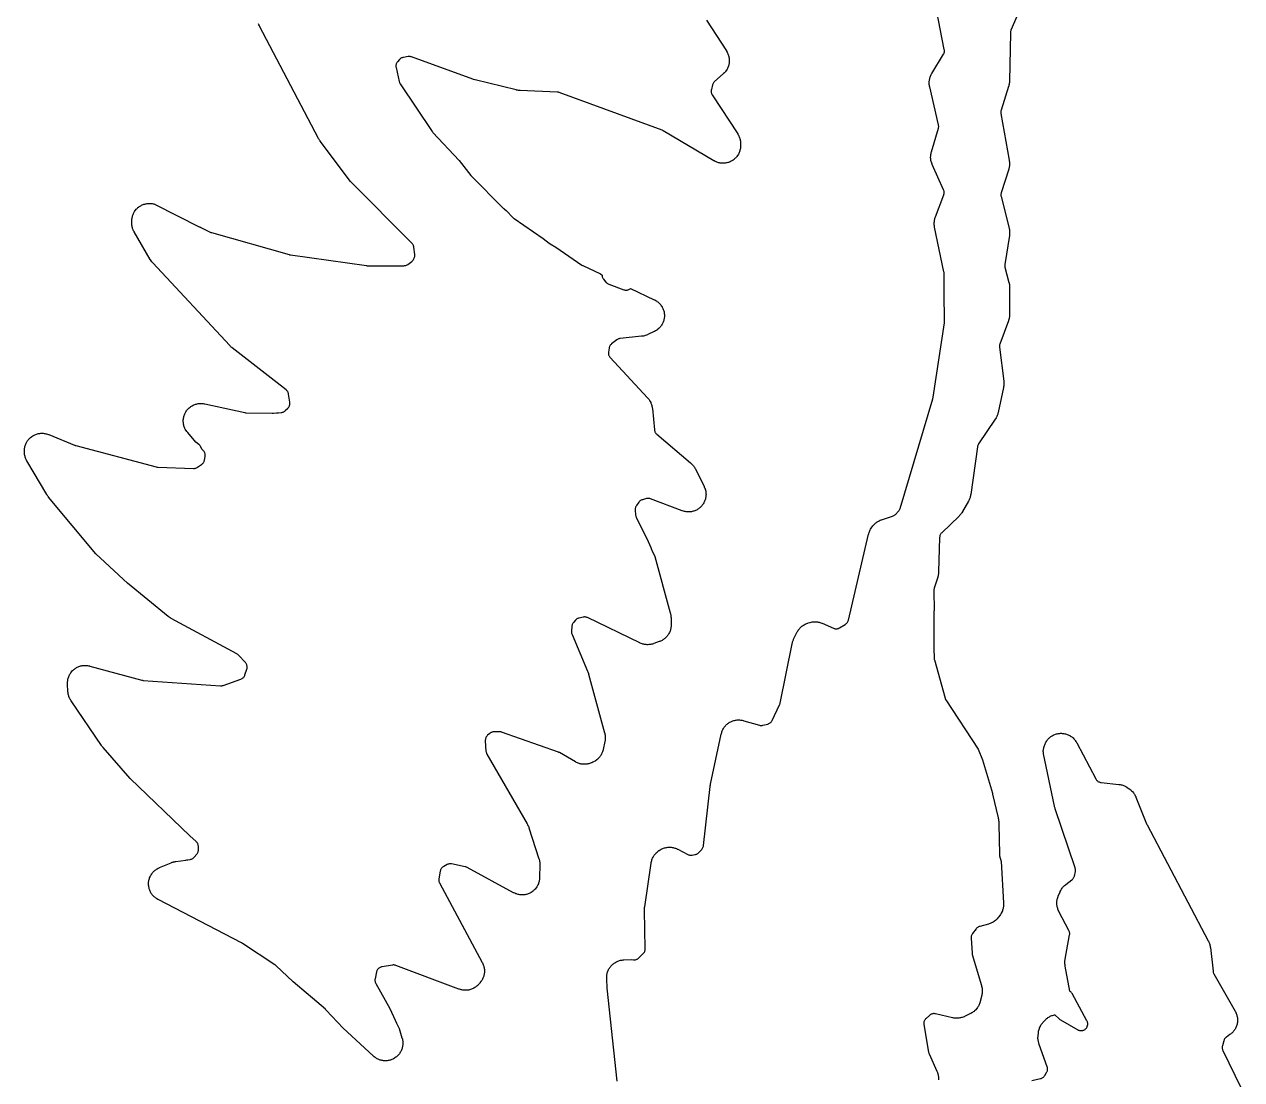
# Model space of a CAD drawing. Header units: millimetres. Extents: x 13 to 182, y 21 to 298.
# Drawn here: x 15.8 to 70.4, y 169.9 to 217.3 of the extents above; entities that cross this region are included whole.
import ezdxf

# ---------------------------------------------------------------- set-up
doc = ezdxf.new("R2010")
doc.units = ezdxf.units.MM
doc.layers.add('CUT', color=7, linetype='CONTINUOUS')

msp = doc.modelspace()

# ---------------------------------------------------------------- linework, layer by layer
at = {"layer": 'CUT'}
for points in [[(42.3728, 169.875), (41.9281, 174.0541), (41.9012, 174.4739), (41.9003, 174.4963), (41.8997, 174.5411), (41.9013, 174.586), (41.9041, 174.6195), (41.9102, 174.6639), (41.9164, 174.697), (41.9268, 174.7406), (41.9363, 174.7729), (41.951, 174.8153), (41.9637, 174.8464), (41.9826, 174.8871), (41.9982, 174.9169), (42.0211, 174.9555), (42.0396, 174.9835), (42.0662, 175.0196), (42.0875, 175.0457), (42.1175, 175.079), (42.1413, 175.1028), (42.1745, 175.133), (42.2005, 175.1543), (42.2366, 175.181), (42.2646, 175.1996), (42.3031, 175.2226), (42.3328, 175.2383), (42.3735, 175.2573), (42.4046, 175.27), (42.4469, 175.2849), (42.4791, 175.2945), (42.5228, 175.305), (42.5558, 175.3113), (42.6002, 175.3175), (42.6449, 175.3215), (42.6673, 175.3229), (43.0099, 175.3361), (43.1077, 175.3289), (43.1358, 175.3282), (43.1639, 175.3301), (43.1916, 175.3346), (43.2189, 175.3417), (43.2453, 175.3514), (43.2707, 175.3634), (43.2949, 175.3778), (43.3176, 175.3944), (43.3387, 175.4131), (43.5361, 175.6051), (43.5569, 175.6276), (43.5754, 175.652), (43.5912, 175.6782), (43.6043, 175.7059), (43.6145, 175.7348), (43.6217, 175.7645), (43.6258, 175.7949), (43.6269, 175.8255), (43.5963, 177.5575), (43.5964, 177.576), (43.5972, 177.613), (43.5996, 177.6499), (43.6035, 177.6867), (43.6059, 177.7051), (43.8975, 179.6755), (43.9013, 179.6976), (43.9101, 179.7416), (43.9211, 179.7851), (43.9309, 179.8173), (43.9461, 179.8595), (43.9591, 179.8905), (43.9785, 179.931), (43.9945, 179.9605), (44.0178, 179.9989), (44.0366, 180.0267), (44.0637, 180.0625), (44.0852, 180.0883), (44.1156, 180.1213), (44.1397, 180.1448), (44.1732, 180.1746), (44.2082, 180.2027), (44.2261, 180.2162), (44.2461, 180.2307), (44.2647, 180.2435), (44.3026, 180.268), (44.3417, 180.2907), (44.3719, 180.3062), (44.413, 180.3248), (44.4446, 180.3372), (44.4874, 180.3516), (44.52, 180.3607), (44.5641, 180.3707), (44.5974, 180.3766), (44.6423, 180.3821), (44.676, 180.3846), (44.7212, 180.3856), (44.755, 180.3847), (44.8001, 180.3812), (44.8337, 180.3768), (44.8782, 180.3688), (44.9111, 180.3612), (44.9546, 180.3487), (44.9866, 180.3378), (45.0286, 180.321), (45.0697, 180.3022), (45.09, 180.2923), (45.5392, 180.0585), (45.5646, 180.0467), (45.591, 180.0374), (45.6182, 180.0306), (45.6459, 180.0263), (45.6738, 180.0246), (45.7018, 180.0256), (45.7296, 180.0291), (45.8622, 180.0524), (45.8892, 180.0585), (45.9156, 180.067), (45.941, 180.0779), (45.9653, 180.0911), (45.9883, 180.1065), (46.0098, 180.1239), (46.0296, 180.1432), (46.1632, 180.2863), (46.1837, 180.3107), (46.2014, 180.3372), (46.2163, 180.3654), (46.2281, 180.395), (46.2367, 180.4257), (46.2419, 180.4571), (46.5439, 183.1145), (46.547, 183.1364), (46.5559, 183.1908), (46.56, 183.2125), (47.0439, 185.4683), (47.049, 185.4894), (47.0602, 185.5314), (47.0733, 185.5728), (47.0847, 185.6033), (47.1018, 185.6433), (47.116, 185.6725), (47.1369, 185.7107), (47.1539, 185.7384), (47.1784, 185.7743), (47.198, 185.8003), (47.2258, 185.8337), (47.2478, 185.8577), (47.2787, 185.8883), (47.303, 185.91), (47.3367, 185.9374), (47.3629, 185.9567), (47.3991, 185.9808), (47.427, 185.9975), (47.4654, 186.0179), (47.4948, 186.0318), (47.535, 186.0485), (47.5656, 186.0595), (47.6072, 186.0722), (47.6387, 186.0802), (47.6813, 186.0888), (47.7135, 186.0937), (47.7567, 186.0982), (47.7892, 186.1), (47.8327, 186.1003), (47.8652, 186.0989), (47.9085, 186.095), (47.9408, 186.0905), (47.9835, 186.0825), (48.0257, 186.0724), (48.0467, 186.0668), (48.7504, 185.862), (48.7816, 185.8547), (48.8134, 185.8507), (48.8454, 185.8502), (48.8773, 185.8531), (48.9087, 185.8594), (49.1263, 185.9152), (49.1541, 185.9237), (49.1809, 185.9349), (49.2065, 185.9487), (49.2307, 185.9649), (49.2531, 185.9833), (49.2737, 186.0038), (49.2922, 186.0262), (49.3085, 186.0503), (49.3223, 186.0759), (49.6585, 186.7759), (49.6684, 186.7988), (49.6763, 186.8225), (49.6822, 186.8467), (50.2176, 189.5132), (50.2217, 189.532), (50.2309, 189.5693), (50.2416, 189.6061), (50.2509, 189.6334), (50.2647, 189.6692), (50.2801, 189.7044), (50.2881, 189.7218), (50.4379, 190.0286), (50.4487, 190.0494), (50.4715, 190.0904), (50.4963, 190.1301), (50.5165, 190.1589), (50.5453, 190.1959), (50.5683, 190.2224), (50.6009, 190.2561), (50.6265, 190.2801), (50.6624, 190.3103), (50.6904, 190.3315), (50.7293, 190.3578), (50.7593, 190.3759), (50.8007, 190.398), (50.8325, 190.4129), (50.8759, 190.4306), (50.9202, 190.446), (50.9425, 190.4531), (51.0149, 190.4741), (51.0364, 190.4798), (51.0798, 190.4901), (51.1236, 190.4982), (51.1567, 190.5027), (51.2012, 190.5064), (51.2345, 190.5076), (51.2791, 190.5069), (51.3124, 190.5047), (51.3567, 190.4997), (51.3897, 190.4942), (51.4333, 190.4848), (51.4655, 190.4761), (51.5079, 190.4624), (51.5496, 190.4466), (51.5703, 190.4382), (52.0741, 190.2183), (52.1007, 190.2081), (52.1282, 190.2006), (52.1563, 190.1956), (52.1847, 190.1934), (52.2132, 190.1939), (52.2416, 190.197), (52.2695, 190.2029), (52.2967, 190.2113), (52.323, 190.2224), (52.3481, 190.2358), (52.6091, 190.392), (52.6341, 190.4087), (52.6573, 190.4278), (52.6784, 190.4492), (52.6973, 190.4725), (52.7138, 190.4976), (52.7277, 190.5243), (52.7388, 190.5521), (52.7471, 190.581), (53.6514, 194.4402), (53.6577, 194.4642), (53.6716, 194.5117), (53.6882, 194.5584), (53.7025, 194.5926), (53.724, 194.6372), (53.742, 194.6697), (53.7683, 194.7116), (53.7969, 194.7521), (53.8118, 194.7719), (53.8474, 194.8167), (53.8614, 194.8335), (53.8902, 194.8664), (53.9206, 194.8979), (53.9445, 194.9203), (53.9778, 194.9487), (54.0037, 194.9687), (54.0396, 194.9937), (54.0674, 195.0111), (54.1056, 195.0325), (54.1349, 195.0471), (54.175, 195.0647), (54.2158, 195.0803), (54.2365, 195.0876), (54.7329, 195.2501), (54.7603, 195.2605), (54.7865, 195.2736), (54.8112, 195.2891), (54.8344, 195.307), (54.8557, 195.3271), (54.993, 195.4696), (55.0118, 195.4912), (55.0285, 195.5144), (55.0429, 195.5391), (55.0549, 195.5651), (55.0644, 195.5921), (56.5349, 200.5256), (56.5402, 200.546), (56.5464, 200.5741), (56.5503, 200.5947), (57.0524, 203.9256), (57.055, 203.9489), (57.0557, 203.9723), (57.0466, 205.3139), (57.0504, 205.3598), (57.0513, 205.3908), (57.0491, 205.4218), (57.0457, 205.4406), (57.0408, 206.1588), (57.0392, 206.1884), (57.0346, 206.2177), (56.6173, 208.2271), (56.6135, 208.2479), (56.6068, 208.2897), (56.6022, 208.3318), (56.6001, 208.3634), (56.5995, 208.4058), (56.6004, 208.4375), (56.6037, 208.4797), (56.6077, 208.5111), (56.6149, 208.5529), (56.6218, 208.5838), (56.6329, 208.6247), (56.6459, 208.6649), (56.6529, 208.6849), (57.0261, 209.6762), (57.0351, 209.704), (57.0413, 209.7326), (57.0447, 209.7617), (57.0452, 209.791), (57.0429, 209.8201), (57.0378, 209.849), (57.0298, 209.8771), (57.0192, 209.9044), (56.5104, 211.0415), (56.5016, 211.0625), (56.4852, 211.1049), (56.4709, 211.1482), (56.4618, 211.181), (56.4519, 211.2255), (56.4462, 211.2591), (56.4409, 211.3043), (56.4387, 211.3384), (56.4379, 211.3839), (56.4391, 211.418), (56.443, 211.4633), (56.4476, 211.4971), (56.4561, 211.5418), (56.4668, 211.5861), (56.4727, 211.6081), (56.7877, 212.6718), (56.7949, 212.7019), (56.7991, 212.7326), (56.8, 212.7635), (56.7977, 212.7944), (56.7922, 212.8249), (56.3962, 214.5272), (56.3918, 214.5485), (56.384, 214.5914), (56.3783, 214.6346), (56.3756, 214.6672), (56.374, 214.7107), (56.3745, 214.7434), (56.3772, 214.7869), (56.3808, 214.8193), (56.3877, 214.8624), (56.3944, 214.8943), (56.4055, 214.9365), (56.4153, 214.9677), (56.4303, 215.0086), (56.4431, 215.0386), (56.4621, 215.0779), (56.4829, 215.1161), (56.4938, 215.135), (57.014, 215.9897), (57.0274, 216.0142), (57.0385, 216.0398), (57.0471, 216.0664), (57.0532, 216.0936), (57.0568, 216.1213), (57.0577, 216.1492), (57.0561, 216.1771), (57.0519, 216.2047), (56.6935, 217.9909)], [(46.3814, 217.5185), (47.2712, 216.1468), (47.2831, 216.1273), (47.3059, 216.0879), (47.3267, 216.0474), (47.3408, 216.0162), (47.3574, 215.9738), (47.3682, 215.9414), (47.3804, 215.8975), (47.3879, 215.8642), (47.3956, 215.8193), (47.3996, 215.7854), (47.4028, 215.7399), (47.4034, 215.7058), (47.4019, 215.6602), (47.3991, 215.6262), (47.393, 215.581), (47.3867, 215.5475), (47.3761, 215.5031), (47.3664, 215.4704), (47.3514, 215.4274), (47.3385, 215.3958), (47.3192, 215.3545), (47.3031, 215.3243), (47.2797, 215.2852), (47.2607, 215.2569), (47.2335, 215.2203), (47.2117, 215.194), (47.1809, 215.1604), (47.1485, 215.1284), (47.1318, 215.1129), (46.7447, 214.7682), (46.7242, 214.7481), (46.7057, 214.7262), (46.6894, 214.7026), (46.6755, 214.6776), (46.664, 214.6514), (46.655, 214.6241), (46.5976, 214.4164), (46.5913, 214.3889), (46.5877, 214.361), (46.5867, 214.3328), (46.5884, 214.3046), (46.5927, 214.2768), (46.5996, 214.2494), (46.609, 214.2229), (46.6209, 214.1973), (46.6352, 214.1729), (47.7789, 212.4135), (47.7909, 212.394), (47.8139, 212.3545), (47.8348, 212.3137), (47.8489, 212.2825), (47.8656, 212.2399), (47.8764, 212.2073), (47.8887, 212.1632), (47.8962, 212.1298), (47.9039, 212.0847), (47.9079, 212.0506), (47.911, 212.005), (47.9118, 211.9592), (47.9116, 211.9363), (47.9092, 211.8675), (47.9079, 211.8454), (47.9042, 211.8012), (47.8983, 211.7572), (47.8923, 211.7245), (47.8821, 211.6813), (47.8729, 211.6494), (47.8585, 211.6074), (47.8462, 211.5765), (47.8277, 211.5362), (47.8124, 211.5067), (47.7901, 211.4683), (47.772, 211.4405), (47.746, 211.4045), (47.7252, 211.3786), (47.6958, 211.3454), (47.6725, 211.3216), (47.64, 211.2914), (47.6145, 211.2701), (47.5791, 211.2433), (47.5517, 211.2245), (47.5139, 211.2013), (47.4847, 211.1854), (47.4448, 211.166), (47.4142, 211.153), (47.3725, 211.1377), (47.3408, 211.1278), (47.2979, 211.1166), (47.2653, 211.1099), (47.2215, 211.103), (47.1884, 211.0995), (47.1441, 211.097), (47.1109, 211.0967), (47.0666, 211.0986), (47.0335, 211.1016), (46.9895, 211.1079), (46.9569, 211.1141), (46.9138, 211.1247), (46.8819, 211.1341), (46.84, 211.1489), (46.8093, 211.1614), (46.7691, 211.1802), (46.7298, 211.2009), (46.7105, 211.2117), (44.4367, 212.5605), (44.4124, 212.5734), (44.387, 212.5841), (39.7708, 214.2778), (39.7411, 214.287), (39.7106, 214.293), (39.6796, 214.2959), (38.0146, 214.3634), (37.9919, 214.3649), (37.9466, 214.3691), (37.9016, 214.3755), (37.857, 214.3842), (37.8348, 214.3891), (35.9999, 214.8437), (35.9774, 214.8499), (35.9218, 214.8667), (35.8997, 214.8741), (33.1337, 215.872), (33.1049, 215.8808), (33.0754, 215.8867), (33.0454, 215.8896), (33.0153, 215.8894), (32.9853, 215.8862), (32.7767, 215.8534), (32.7476, 215.8473), (32.7191, 215.8384), (32.6917, 215.8267), (32.6656, 215.8123), (32.6411, 215.7954), (32.6184, 215.7761), (32.5976, 215.7547), (32.5141, 215.6593), (32.4966, 215.6373), (32.4812, 215.6138), (32.4681, 215.5889), (32.4574, 215.5629), (32.4492, 215.536), (32.4435, 215.5085), (32.4404, 215.4805), (32.4399, 215.4524), (32.4421, 215.4244), (32.4469, 215.3967), (32.5868, 214.7666), (32.5941, 214.7395), (32.6039, 214.7133), (32.6162, 214.688), (32.6307, 214.6641), (34.0708, 212.5239), (34.0851, 212.5044), (34.1009, 212.4861), (35.2847, 211.2245), (35.8021, 210.555), (35.814, 210.5407), (35.8308, 210.5215), (35.8435, 210.5079), (37.2458, 209.096), (37.2609, 209.0818), (37.2823, 209.0631), (37.2983, 209.05), (37.3919, 208.9788), (37.696, 208.6547), (37.7194, 208.6323), (37.7451, 208.6125), (39.0425, 207.7227), (39.3224, 207.5097), (39.3356, 207.5002), (39.354, 207.4877), (39.3678, 207.4789), (39.6149, 207.33), (40.7901, 206.524), (40.8097, 206.5116), (40.8303, 206.5008), (41.6156, 206.1253), (41.6922, 206.0792), (41.6931, 206.0541), (41.6971, 206.0248), (41.7039, 205.996), (41.7135, 205.9681), (41.7259, 205.9412), (41.7408, 205.9157), (41.7581, 205.8917), (41.8623, 205.7622), (41.8838, 205.7381), (41.9079, 205.7165), (41.9341, 205.6976), (41.9622, 205.6817), (41.9918, 205.6688), (42.6653, 205.4192), (42.6938, 205.4102), (42.723, 205.4041), (42.7528, 205.4009), (42.7827, 205.4007), (42.8124, 205.4035), (42.8418, 205.4093), (42.8704, 205.4179), (42.898, 205.4293), (42.9243, 205.4435), (42.9492, 205.4602), (42.9702, 205.4776), (44.033, 204.9694), (44.0527, 204.9594), (44.0914, 204.9385), (44.1291, 204.9157), (44.1565, 204.8973), (44.1917, 204.8709), (44.2172, 204.8499), (44.2497, 204.8202), (44.273, 204.7968), (44.3024, 204.764), (44.3233, 204.7385), (44.3494, 204.703), (44.3677, 204.6755), (44.3902, 204.6377), (44.4057, 204.6085), (44.4244, 204.5687), (44.437, 204.5382), (44.4517, 204.4967), (44.4612, 204.4651), (44.4718, 204.4223), (44.4782, 204.3899), (44.4846, 204.3464), (44.4878, 204.3135), (44.4899, 204.2695), (44.4898, 204.2365), (44.4876, 204.1925), (44.4843, 204.1597), (44.4778, 204.1161), (44.4713, 204.0838), (44.4606, 204.0411), (44.451, 204.0095), (44.4361, 203.968), (44.4235, 203.9376), (44.4046, 203.8978), (44.3891, 203.8687), (44.3664, 203.8309), (44.3481, 203.8035), (44.3218, 203.7681), (44.3009, 203.7426), (44.2713, 203.7099), (44.248, 203.6866), (44.2154, 203.657), (44.1899, 203.636), (44.1545, 203.6098), (44.1271, 203.5914), (44.0894, 203.5687), (44.0506, 203.5479), (44.0309, 203.538), (43.7503, 203.4048), (43.7268, 203.3945), (43.6794, 203.3753), (43.631, 203.3587), (43.5941, 203.3484), (43.5441, 203.3375), (43.4935, 203.3294), (43.4681, 203.3261), (42.5081, 203.2283), (42.4806, 203.2242), (42.4537, 203.2176), (42.4274, 203.2086), (42.4021, 203.1971), (42.378, 203.1833), (42.3553, 203.1674), (42.1181, 202.9845), (42.0963, 202.9659), (42.0763, 202.9454), (42.0585, 202.9231), (42.0428, 202.8992), (42.0295, 202.8738), (42.0186, 202.8474), (42.0103, 202.82), (42.0047, 202.7919), (41.9785, 202.6192), (41.9755, 202.5894), (41.9754, 202.5594), (41.9784, 202.5296), (41.9843, 202.5002), (41.9932, 202.4716), (42.0048, 202.444), (42.0191, 202.4177), (42.036, 202.3929), (42.0553, 202.37), (43.7341, 200.5629), (43.7479, 200.5474), (43.7748, 200.5156), (43.8002, 200.4827), (43.818, 200.4571), (43.8402, 200.4219), (43.8557, 200.3948), (43.8745, 200.3578), (43.8874, 200.3294), (43.9028, 200.2907), (43.9129, 200.2613), (43.9247, 200.2214), (43.9321, 200.1911), (43.9401, 200.1503), (43.9462, 200.1091), (43.9488, 200.0885), (44.0467, 199.124), (44.051, 199.0956), (44.0579, 199.0677), (44.0675, 199.0406), (44.0797, 199.0145), (44.0943, 198.9897), (44.1112, 198.9665), (44.1303, 198.9449), (44.1514, 198.9253), (45.6591, 197.6495), (45.6759, 197.6345), (45.7089, 197.6037), (45.7402, 197.5712), (45.7625, 197.5458), (45.7904, 197.5103), (45.81, 197.4828), (45.8343, 197.4447), (45.8566, 197.4055), (45.8672, 197.3856), (46.2679, 196.591), (46.2775, 196.5707), (46.2957, 196.5296), (46.3119, 196.4876), (46.3224, 196.4556), (46.3342, 196.4122), (46.3415, 196.3793), (46.349, 196.335), (46.3529, 196.3015), (46.3559, 196.2567), (46.3565, 196.223), (46.355, 196.178), (46.3522, 196.1445), (46.3463, 196.0999), (46.3401, 196.0668), (46.3298, 196.023), (46.3204, 195.9907), (46.3057, 195.9482), (46.2931, 195.9169), (46.2742, 195.8761), (46.2586, 195.8463), (46.2357, 195.8075), (46.2172, 195.7794), (46.1906, 195.7431), (46.1693, 195.717), (46.1392, 195.6836), (46.1155, 195.6597), (46.0822, 195.6295), (46.0562, 195.6081), (46.0201, 195.5813), (45.992, 195.5626), (45.9534, 195.5396), (45.9237, 195.5238), (45.8829, 195.5047), (45.8518, 195.492), (45.8093, 195.477), (45.777, 195.4675), (45.7333, 195.4569), (45.7002, 195.4506), (45.6557, 195.4444), (45.6221, 195.4414), (45.5772, 195.4397), (45.5435, 195.4401), (45.4986, 195.4429), (45.4652, 195.4467), (45.4208, 195.4539), (45.3878, 195.461), (45.3444, 195.4727), (45.3016, 195.4865), (45.2804, 195.4939), (43.8718, 196.0274), (43.8424, 196.0368), (43.8121, 196.0431), (43.7814, 196.0464), (43.7505, 196.0464), (43.7198, 196.0433), (43.6896, 196.037), (43.5055, 195.9889), (43.4771, 195.9799), (43.4497, 195.9681), (43.4236, 195.9537), (43.399, 195.9368), (43.3763, 195.9175), (43.3555, 195.896), (43.3371, 195.8726), (43.2353, 195.7297), (43.2192, 195.7045), (43.2057, 195.6779), (43.1949, 195.6501), (43.187, 195.6214), (43.1819, 195.592), (43.1797, 195.5622), (43.1806, 195.5324), (43.1986, 195.3005), (43.2022, 195.272), (43.2085, 195.2441), (43.2174, 195.2168), (43.2289, 195.1905), (43.6938, 194.2522), (43.8772, 193.842), (43.914, 193.7597), (43.9303, 193.7232), (44.0601, 193.433), (44.7553, 190.9032), (44.7599, 190.8853), (44.7682, 190.8493), (44.775, 190.8129), (44.779, 190.7855), (44.7828, 190.7488), (44.7852, 190.7119), (44.7859, 190.6934), (44.7924, 190.3972), (44.7923, 190.3749), (44.791, 190.3302), (44.7876, 190.2857), (44.7833, 190.2525), (44.7755, 190.2086), (44.7679, 190.1759), (44.7558, 190.133), (44.745, 190.1013), (44.7287, 190.0597), (44.7125, 190.024), (44.6927, 189.9854), (44.6745, 189.9538), (44.6519, 189.9183), (44.6336, 189.8926), (44.6077, 189.8593), (44.5872, 189.8354), (44.5583, 189.8047), (44.5356, 189.7828), (44.5039, 189.755), (44.4793, 189.7353), (44.4452, 189.7106), (44.4188, 189.6932), (44.3825, 189.6718), (44.3547, 189.657), (44.3165, 189.6391), (44.2777, 189.6229), (44.258, 189.6153), (44.016, 189.5279), (43.9947, 189.5208), (43.9519, 189.5077), (43.9085, 189.4968), (43.8756, 189.4902), (43.8313, 189.4836), (43.7979, 189.4804), (43.7531, 189.4782), (43.7196, 189.4783), (43.6749, 189.4806), (43.6415, 189.484), (43.5972, 189.4908), (43.5643, 189.4975), (43.521, 189.5086), (43.4889, 189.5186), (43.4468, 189.5339), (43.4056, 189.5514), (43.3852, 189.5606), (41.0391, 190.6944), (41.0128, 190.7056), (40.9857, 190.7142), (40.9578, 190.7203), (40.9295, 190.7236), (40.9011, 190.7242), (40.8726, 190.7222), (40.8446, 190.7174), (40.6603, 190.6772), (40.6337, 190.6701), (40.608, 190.6607), (40.5831, 190.6489), (40.5595, 190.6348), (40.5373, 190.6187), (40.5166, 190.6006), (40.4976, 190.5807), (40.409, 190.4785), (40.3919, 190.4569), (40.3769, 190.4339), (40.3641, 190.4096), (40.3536, 190.3842), (40.3454, 190.358), (40.3396, 190.3311), (40.3364, 190.3038), (40.32, 190.0807), (40.3193, 190.0523), (40.3213, 190.024), (40.3259, 189.9959), (40.3331, 189.9685), (40.343, 189.9418), (41.0449, 188.2833), (41.0557, 188.2553), (41.0802, 188.1846), (41.0891, 188.156), (41.8086, 185.5267), (41.8138, 185.5059), (41.8231, 185.464), (41.8304, 185.4218), (41.8344, 185.3899), (41.8377, 185.3471), (41.8386, 185.3149), (41.8378, 185.272), (41.8357, 185.24), (41.8307, 185.1973), (41.8238, 185.155), (41.8199, 185.1339), (41.743, 184.7733), (41.7381, 184.7528), (41.7274, 184.7119), (41.7147, 184.6715), (41.7038, 184.6417), (41.6874, 184.6028), (41.6738, 184.5742), (41.6538, 184.5369), (41.6375, 184.5097), (41.6141, 184.4744), (41.5954, 184.4489), (41.5688, 184.416), (41.5477, 184.3923), (41.5181, 184.3621), (41.4949, 184.3405), (41.4627, 184.3132), (41.4375, 184.2938), (41.4028, 184.2697), (41.376, 184.2528), (41.3392, 184.232), (41.3014, 184.2129), (41.2823, 184.2038), (41.2286, 184.1798), (41.209, 184.1716), (41.1694, 184.1561), (41.1291, 184.1425), (41.0984, 184.1337), (41.057, 184.124), (41.0257, 184.1182), (40.9836, 184.1124), (40.9518, 184.1095), (40.9093, 184.1077), (40.8775, 184.1079), (40.835, 184.1101), (40.8033, 184.1133), (40.7612, 184.1195), (40.73, 184.1257), (40.6887, 184.1359), (40.6581, 184.1449), (40.618, 184.159), (40.5884, 184.1709), (40.5498, 184.1887), (40.512, 184.2082), (40.4934, 184.2184), (39.7803, 184.6318), (39.7557, 184.6446), (39.7299, 184.655), (37.1857, 185.5553), (37.1599, 185.5632), (37.1335, 185.5687), (37.1068, 185.5718), (37.0798, 185.5725), (36.8445, 185.5679), (36.8149, 185.5659), (36.7856, 185.5609), (36.757, 185.5531), (36.7293, 185.5425), (36.7027, 185.5292), (36.6776, 185.5133), (36.6542, 185.495), (36.5564, 185.4106), (36.5342, 185.3894), (36.5143, 185.366), (36.4969, 185.3407), (36.4822, 185.3138), (36.4703, 185.2855), (36.4614, 185.2561), (36.4555, 185.226), (36.4527, 185.1954), (36.453, 185.1648), (36.4821, 184.7002), (36.4851, 184.6728), (36.4906, 184.6457), (36.4986, 184.6193), (36.509, 184.5936), (36.5217, 184.5691), (38.3325, 181.4298), (38.3438, 181.4089), (38.3653, 181.3665), (38.3846, 181.323), (38.4016, 181.2786), (38.4095, 181.2562), (38.8573, 179.866), (38.8642, 179.8424), (38.8767, 179.7949), (38.8866, 179.7467), (38.892, 179.7103), (38.8966, 179.6613), (38.8985, 179.6122), (38.8987, 179.5876), (38.8896, 179.0269), (38.8887, 179.0049), (38.8858, 178.9611), (38.8808, 178.9174), (38.8755, 178.8848), (38.8662, 178.8418), (38.8577, 178.81), (38.8443, 178.7681), (38.8327, 178.7373), (38.8153, 178.6969), (38.8008, 178.6673), (38.7795, 178.6288), (38.7622, 178.6008), (38.7372, 178.5646), (38.7172, 178.5384), (38.6889, 178.5048), (38.6664, 178.4807), (38.6349, 178.45), (38.6102, 178.4282), (38.5758, 178.4007), (38.5491, 178.3814), (38.5122, 178.3575), (38.4838, 178.3409), (38.4447, 178.3206), (38.4148, 178.3069), (38.374, 178.2905), (38.3428, 178.2798), (38.3006, 178.2675), (38.2685, 178.2599), (38.2253, 178.2518), (38.1926, 178.2473), (38.1488, 178.2434), (38.1159, 178.2422), (38.0719, 178.2426), (38.039, 178.2446), (37.9953, 178.2493), (37.9628, 178.2545), (37.9197, 178.2634), (37.8878, 178.2717), (37.8459, 178.2849), (37.8149, 178.2963), (37.7744, 178.3135), (37.7349, 178.3326), (37.7153, 178.3427), (35.6356, 179.4769), (35.6088, 179.4898), (35.581, 179.5), (35.5522, 179.5074), (34.9412, 179.6327), (34.9123, 179.6372), (34.8831, 179.6389), (34.8539, 179.6377), (34.8249, 179.6336), (34.7965, 179.6268), (34.7689, 179.6172), (34.7423, 179.605), (34.5842, 179.5226), (34.5578, 179.5071), (34.5331, 179.489), (34.5104, 179.4685), (34.4899, 179.4457), (34.4718, 179.421), (34.4564, 179.3946), (34.4437, 179.3667), (34.4339, 179.3377), (34.4272, 179.3078), (34.3687, 178.971), (34.3652, 178.9427), (34.3644, 178.9143), (34.3662, 178.8859), (34.3708, 178.8578), (34.3779, 178.8303), (34.3877, 178.8036), (34.3999, 178.7779), (36.316, 175.2059), (36.3255, 175.1869), (36.3438, 175.1487), (36.3602, 175.1097), (36.3711, 175.0799), (36.3838, 175.0395), (36.3919, 175.0088), (36.4007, 174.9673), (36.4058, 174.936), (36.4107, 174.8939), (36.4129, 174.8622), (36.4138, 174.8199), (36.413, 174.7882), (36.4099, 174.7459), (36.4061, 174.7144), (36.399, 174.6726), (36.3923, 174.6416), (36.3814, 174.6007), (36.3717, 174.5704), (36.357, 174.5307), (36.3445, 174.5015), (36.3261, 174.4634), (36.311, 174.4355), (36.2891, 174.3992), (36.2655, 174.364), (36.2533, 174.3467), (36.2106, 174.2892), (36.1963, 174.2709), (36.1668, 174.2351), (36.1354, 174.2008), (36.1106, 174.1764), (36.0759, 174.1455), (36.0487, 174.1238), (36.0109, 174.0967), (35.9817, 174.0779), (35.9414, 174.0548), (35.9103, 174.0391), (35.8678, 174.0203), (35.8286, 174.0054), (35.7859, 173.9915), (35.7488, 173.9814), (35.7066, 173.9721), (35.6747, 173.9667), (35.6318, 173.9615), (35.5995, 173.9591), (35.5563, 173.958), (35.5239, 173.9588), (35.4808, 173.9619), (35.4486, 173.9657), (35.406, 173.973), (35.3744, 173.9799), (35.3327, 173.9911), (35.2915, 174.0044), (35.2711, 174.0115), (32.436, 175.0779), (32.4061, 175.0874), (32.3754, 175.0937), (32.3443, 175.0968), (32.313, 175.0966), (32.2818, 175.0931), (31.8162, 175.0168), (31.7871, 175.0105), (31.7588, 175.0014), (31.7315, 174.9895), (31.7055, 174.975), (31.6811, 174.958), (31.6585, 174.9387), (31.6379, 174.9172), (31.6196, 174.8937), (31.6037, 174.8686), (31.5903, 174.842), (31.5796, 174.8142), (31.5718, 174.7855), (31.503, 174.4748), (31.4979, 174.4439), (31.496, 174.4126), (31.4973, 174.3814), (31.5019, 174.3504), (31.5097, 174.3201), (31.5207, 174.2907), (31.5346, 174.2627), (32.1692, 173.1363), (32.4101, 172.6156), (32.4708, 172.4843), (32.4995, 172.4224), (32.5804, 172.2475), (32.7124, 171.8277), (32.7184, 171.8067), (32.7295, 171.7645), (32.7385, 171.7217), (32.7437, 171.6894), (32.7485, 171.6459), (32.7505, 171.6132), (32.7511, 171.5695), (32.75, 171.5368), (32.7463, 171.4933), (32.742, 171.4608), (32.7341, 171.4178), (32.7266, 171.3859), (32.7146, 171.3439), (32.7041, 171.3129), (32.6881, 171.2723), (32.6746, 171.2424), (32.6547, 171.2035), (32.6384, 171.1751), (32.6148, 171.1383), (32.5958, 171.1116), (32.5688, 171.0773), (32.5473, 171.0526), (32.5171, 171.021), (32.4933, 170.9985), (32.4602, 170.9701), (32.4343, 170.95), (32.3985, 170.9249), (32.3709, 170.9074), (32.3328, 170.8858), (32.3036, 170.8711), (32.2636, 170.8534), (32.2331, 170.8416), (32.1916, 170.8278), (32.1601, 170.819), (32.1175, 170.8093), (32.0852, 170.8036), (32.0419, 170.7981), (32.0092, 170.7955), (31.9656, 170.7943), (31.9328, 170.7949), (31.8892, 170.7979), (31.8567, 170.8017), (31.8136, 170.8089), (31.7816, 170.8158), (31.7394, 170.8272), (31.7082, 170.8372), (31.6673, 170.8525), (31.6373, 170.8655), (31.598, 170.8848), (31.5694, 170.9007), (31.5322, 170.9237), (31.5052, 170.9422), (31.4705, 170.9687), (31.437, 170.9968), (31.4207, 171.0113), (30.0794, 172.2564), (29.3113, 173.0697), (29.3002, 173.0809), (29.2846, 173.0958), (29.273, 173.1063), (27.8292, 174.3453), (27.0489, 175.0697), (27.0305, 175.0855), (27.0108, 175.0997), (25.556, 176.0662), (25.5423, 176.0748), (25.5232, 176.0861), (25.509, 176.0939), (21.7722, 178.0325), (21.7528, 178.0432), (21.7146, 178.0655), (21.6774, 178.0897), (21.6506, 178.1091), (21.616, 178.1368), (21.5912, 178.1588), (21.5595, 178.1897), (21.537, 178.2141), (21.5085, 178.248), (21.4884, 178.2744), (21.4634, 178.3109), (21.4461, 178.3392), (21.4248, 178.378), (21.4103, 178.4079), (21.3929, 178.4486), (21.3814, 178.4797), (21.3682, 178.522), (21.3598, 178.5541), (21.3507, 178.5974), (21.3455, 178.6302), (21.3408, 178.6742), (21.3388, 178.7073), (21.3384, 178.7516), (21.3398, 178.7847), (21.3437, 178.8288), (21.3483, 178.8617), (21.3566, 178.9052), (21.3643, 178.9374), (21.3768, 178.9799), (21.3878, 179.0112), (21.4044, 179.0523), (21.4183, 179.0824), (21.4389, 179.1216), (21.4557, 179.1502), (21.4801, 179.1872), (21.4996, 179.214), (21.5275, 179.2484), (21.5496, 179.2731), (21.5807, 179.3046), (21.6051, 179.3271), (21.6391, 179.3554), (21.6656, 179.3753), (21.7023, 179.4002), (21.7307, 179.4174), (21.7696, 179.4385), (21.8095, 179.4577), (21.8297, 179.4668), (22.3499, 179.6858), (22.3675, 179.6928), (22.4029, 179.7059), (22.4389, 179.7176), (22.4662, 179.7253), (22.503, 179.7339), (22.5401, 179.741), (22.5588, 179.7441), (23.005, 179.8099), (23.056, 179.8157), (23.0842, 179.8203), (23.0951, 179.8231), (23.2086, 179.8399), (23.2387, 179.8459), (23.268, 179.855), (23.2963, 179.867), (23.3232, 179.8818), (23.3484, 179.8993), (23.3717, 179.9193), (23.3928, 179.9416), (23.504, 180.0716), (23.5222, 180.0952), (23.538, 180.1204), (23.5512, 180.1471), (23.5617, 180.175), (23.5694, 180.2037), (23.5742, 180.2331), (23.5761, 180.2628), (23.5779, 180.4059), (23.5769, 180.4344), (23.5732, 180.4628), (23.5668, 180.4907), (23.5578, 180.5178), (23.5462, 180.544), (23.5322, 180.5689), (23.5159, 180.5924), (23.4974, 180.6142), (23.4769, 180.6342), (23.1903, 180.8883), (20.508, 183.463), (19.2999, 184.8561), (19.2831, 184.8767), (19.2426, 184.9294), (19.227, 184.951), (17.8621, 186.9626), (17.851, 186.9798), (17.8296, 187.0147), (17.8098, 187.0505), (17.7962, 187.078), (17.7797, 187.1155), (17.7687, 187.1441), (17.7557, 187.183), (17.7473, 187.2125), (17.7379, 187.2523), (17.7322, 187.2825), (17.7264, 187.323), (17.7225, 187.3638), (17.721, 187.3842), (17.7046, 187.7133), (17.7041, 187.7356), (17.7041, 187.7802), (17.7063, 187.8248), (17.7096, 187.8581), (17.7162, 187.9022), (17.7228, 187.935), (17.7337, 187.9783), (17.7435, 188.0102), (17.7587, 188.0522), (17.7716, 188.083), (17.7909, 188.1233), (17.8068, 188.1527), (17.83, 188.1908), (17.8487, 188.2185), (17.8755, 188.2542), (17.8969, 188.2799), (17.9272, 188.3127), (17.951, 188.3362), (17.9843, 188.3658), (18.0104, 188.3868), (18.0465, 188.413), (18.0745, 188.4313), (18.113, 188.4538), (18.1427, 188.4693), (18.1833, 188.4879), (18.2143, 188.5003), (18.2565, 188.5147), (18.2886, 188.524), (18.3321, 188.5342), (18.365, 188.5403), (18.4092, 188.5462), (18.4425, 188.5489), (18.4871, 188.5504), (18.5206, 188.5498), (18.5651, 188.5468), (18.5983, 188.543), (18.6423, 188.5356), (18.6859, 188.5261), (18.7076, 188.5208), (21.0393, 187.888), (21.0679, 187.8818), (21.0969, 187.8783), (24.5676, 187.6352), (24.5982, 187.6346), (24.6288, 187.6372), (24.6589, 187.6428), (24.6884, 187.6516), (25.4803, 187.931), (25.5083, 187.9425), (25.535, 187.9568), (25.5602, 187.9737), (25.5835, 187.993), (25.6047, 188.0146), (25.6236, 188.0382), (25.6401, 188.0636), (25.654, 188.0906), (25.665, 188.1187), (25.7513, 188.3766), (25.7592, 188.4048), (25.7643, 188.4336), (25.7666, 188.4629), (25.7661, 188.4922), (25.7626, 188.5213), (25.7564, 188.5499), (25.7474, 188.5778), (25.7357, 188.6047), (25.7215, 188.6303), (25.7048, 188.6544), (25.6858, 188.6767), (25.3711, 189.0131), (25.3478, 189.0355), (25.3222, 189.0553), (25.2946, 189.0721), (22.3597, 190.657), (22.3413, 190.6675), (22.3051, 190.6893), (22.2699, 190.7128), (22.2359, 190.738), (22.2192, 190.7509), (20.3944, 192.2365), (20.0161, 192.5883), (20.0156, 192.5888), (19.9911, 192.6116), (18.9674, 193.5636), (16.8536, 196.1049), (16.8423, 196.119), (16.8203, 196.1477), (16.7995, 196.1773), (16.7799, 196.2076), (16.7704, 196.223), (15.8793, 197.7335), (15.869, 197.7519), (15.8493, 197.7892), (15.8313, 197.8274), (15.8192, 197.8566), (15.805, 197.8962), (15.7957, 197.9264), (15.7852, 197.9673), (15.7787, 197.9982), (15.7721, 198.0399), (15.7686, 198.0713), (15.7659, 198.1134), (15.7652, 198.1555), (15.7653, 198.1766), (15.766, 198.1999), (15.7672, 198.2216), (15.7705, 198.2648), (15.776, 198.3079), (15.7816, 198.3399), (15.7912, 198.3822), (15.7999, 198.4136), (15.8135, 198.4548), (15.8252, 198.4851), (15.8427, 198.5248), (15.8573, 198.5539), (15.8786, 198.5917), (15.8958, 198.6193), (15.9207, 198.6549), (15.9405, 198.6806), (15.9686, 198.7137), (15.9909, 198.7374), (16.0221, 198.7676), (16.0465, 198.789), (16.0804, 198.8161), (16.1068, 198.8351), (16.1432, 198.8587), (16.1713, 198.8751), (16.2098, 198.8951), (16.2393, 198.9087), (16.2796, 198.925), (16.3103, 198.9356), (16.3519, 198.9479), (16.3835, 198.9556), (16.4261, 198.9638), (16.4583, 198.9684), (16.5015, 198.9724), (16.534, 198.9739), (16.5774, 198.9738), (16.6099, 198.9721), (16.6531, 198.9678), (16.6852, 198.963), (16.7278, 198.9546), (16.7594, 198.9467), (16.8009, 198.9342), (16.8418, 198.9197), (16.8621, 198.912), (18.009, 198.4421), (18.0271, 198.4353), (18.0523, 198.4269), (18.0708, 198.4213), (21.6864, 197.4596), (21.7197, 197.4527), (21.7535, 197.4496), (23.3625, 197.3957), (23.3943, 197.3963), (23.4257, 197.4003), (23.4566, 197.4076), (23.4866, 197.418), (23.5152, 197.4316), (23.5423, 197.4482), (23.7223, 197.5717), (23.7456, 197.5893), (23.767, 197.6091), (23.7863, 197.6309), (23.8035, 197.6545), (23.8183, 197.6797), (23.8306, 197.7061), (23.8402, 197.7336), (23.8472, 197.762), (23.8786, 197.9239), (23.8828, 197.9538), (23.884, 197.984), (23.8822, 198.0141), (23.8774, 198.0439), (23.8696, 198.073), (23.8589, 198.1013), (23.8454, 198.1283), (23.8293, 198.1538), (23.8107, 198.1775), (23.7526, 198.2445), (23.6773, 198.3814), (23.6612, 198.4074), (23.6425, 198.4316), (23.6215, 198.4538), (23.5983, 198.4737), (23.4629, 198.5787), (23.0963, 199.0014), (23.082, 199.0188), (23.0543, 199.0542), (23.0284, 199.0909), (23.0104, 199.1194), (22.9883, 199.1585), (22.9732, 199.1886), (22.9551, 199.2298), (22.9431, 199.2613), (22.9292, 199.304), (22.9204, 199.3365), (22.9108, 199.3804), (22.9053, 199.4137), (22.9002, 199.4583), (22.898, 199.4919), (22.8973, 199.5369), (22.8985, 199.5706), (22.9024, 199.6154), (22.9069, 199.6487), (22.9152, 199.6929), (22.9231, 199.7257), (22.9357, 199.7688), (22.9468, 199.8006), (22.9637, 199.8423), (22.9779, 199.8728), (22.9989, 199.9126), (23.0161, 199.9415), (23.0409, 199.979), (23.0609, 200.0061), (23.0893, 200.0409), (23.1119, 200.0659), (23.1437, 200.0977), (23.1687, 200.1203), (23.2035, 200.1488), (23.2306, 200.1688), (23.2681, 200.1936), (23.297, 200.2108), (23.3368, 200.2318), (23.3673, 200.246), (23.409, 200.2629), (23.4408, 200.274), (23.4839, 200.2867), (23.5167, 200.2945), (23.5608, 200.3028), (23.5942, 200.3074), (23.639, 200.3112), (23.6727, 200.3124), (23.7176, 200.3118), (23.7512, 200.3096), (23.7959, 200.3045), (23.8402, 200.2972), (23.8623, 200.2929), (25.6645, 199.9009), (25.6935, 199.8961), (25.7229, 199.8941), (26.8899, 199.8733), (26.9062, 199.8735), (26.9285, 199.8743), (26.9447, 199.8753), (27.0862, 199.8882), (27.0916, 199.8877), (27.122, 199.8882), (27.1523, 199.8918), (27.1705, 199.8958), (27.2934, 199.907), (27.3223, 199.911), (27.3506, 199.9179), (27.3782, 199.9274), (27.4047, 199.9396), (27.4298, 199.9543), (27.4535, 199.9714), (27.4754, 199.9907), (27.5955, 200.1074), (27.6152, 200.1286), (27.6328, 200.1515), (27.6481, 200.176), (27.661, 200.2019), (27.6714, 200.2289), (27.679, 200.2568), (27.684, 200.2852), (27.6862, 200.3141), (27.6857, 200.343), (27.6823, 200.3717), (27.6224, 200.7324), (27.6166, 200.7597), (27.6082, 200.7863), (27.5974, 200.812), (27.5843, 200.8366), (27.569, 200.8598), (27.5516, 200.8816), (27.5322, 200.9016), (27.5111, 200.9198), (25.089, 202.8108), (25.0751, 202.8221), (25.0478, 202.8451), (25.0215, 202.8693), (24.9961, 202.8945), (24.9837, 202.9073), (21.5313, 206.6209), (21.5147, 206.6397), (21.4827, 206.6783), (21.4528, 206.7186), (21.4253, 206.7605), (21.4121, 206.7818), (20.6979, 208.0124), (20.6879, 208.0306), (20.6688, 208.0672), (20.6515, 208.1047), (20.6397, 208.1334), (20.6259, 208.1723), (20.6168, 208.2019), (20.6066, 208.2419), (20.6003, 208.2723), (20.5938, 208.3131), (20.5903, 208.3438), (20.5876, 208.3851), (20.5868, 208.4264), (20.5868, 208.447), (20.5886, 208.5179), (20.5897, 208.5395), (20.5928, 208.5825), (20.5981, 208.6253), (20.6035, 208.6572), (20.6128, 208.6993), (20.6213, 208.7305), (20.6346, 208.7716), (20.646, 208.8018), (20.6632, 208.8414), (20.6775, 208.8704), (20.6984, 208.9082), (20.7153, 208.9357), (20.7397, 208.9713), (20.7593, 208.997), (20.787, 209.0301), (20.8089, 209.0539), (20.8397, 209.0841), (20.8638, 209.1057), (20.8973, 209.1329), (20.9233, 209.152), (20.9593, 209.1759), (20.987, 209.1925), (21.0251, 209.2128), (21.0543, 209.2266), (21.0942, 209.2432), (21.1246, 209.2541), (21.1658, 209.2668), (21.1972, 209.2748), (21.2394, 209.2834), (21.2714, 209.2884), (21.3143, 209.293), (21.3466, 209.2949), (21.3897, 209.2953), (21.422, 209.2941), (21.465, 209.2904), (21.4971, 209.2861), (21.5395, 209.2783), (21.571, 209.2709), (21.6125, 209.2591), (21.6269, 209.2542), (21.63, 209.2527), (23.618, 208.2503), (23.643, 208.2391), (23.6568, 208.2344), (24.1065, 208.0061), (24.1329, 207.9943), (24.1603, 207.9851), (27.6431, 206.9956), (27.663, 206.9907), (27.6904, 206.9849), (27.7106, 206.9813), (31.1132, 206.5008), (31.1344, 206.4986), (31.1636, 206.4965), (31.1849, 206.4958), (31.524, 206.4965), (31.5352, 206.4961), (32.7926, 206.499), (32.8239, 206.5007), (32.8548, 206.5057), (32.8851, 206.5138), (32.9143, 206.5251), (32.9422, 206.5393), (32.9684, 206.5564), (33.1483, 206.6872), (33.1719, 206.7064), (33.1935, 206.7278), (33.2129, 206.7513), (33.2297, 206.7766), (33.2439, 206.8036), (33.2553, 206.8318), (33.2562, 206.8347), (33.2657, 206.8554), (33.2756, 206.8843), (33.2825, 206.9141), (33.2864, 206.9444), (33.2872, 206.975), (33.2848, 207.0054), (33.2434, 207.3262), (33.2415, 207.3371), (33.2407, 207.3438), (33.2391, 207.3506), (33.2385, 207.3539), (33.2375, 207.3576), (33.2339, 207.3734), (33.2242, 207.4022), (33.2116, 207.4298), (33.1963, 207.456), (33.1784, 207.4806), (33.1581, 207.5032), (30.3959, 210.2845), (29.0463, 212.0927), (29.036, 212.1071), (29.016, 212.1363), (28.9971, 212.1663), (28.9794, 212.1969), (28.9708, 212.2125), (26.3233, 217.2535), (26.3131, 217.274), (26.2939, 217.3156), (26.2768, 217.3582)], [(60.4053, 217.9351), (60.0418, 217.0726), (60.032, 217.0459), (60.0248, 217.0184), (60.0202, 216.9903), (60.0183, 216.9619), (59.9759, 214.7845), (59.9749, 214.763), (59.9721, 214.7202), (59.9671, 214.6775), (59.9619, 214.6457), (59.9529, 214.6037), (59.942, 214.5622), (59.936, 214.5415), (59.6013, 213.4825), (59.5939, 213.4545), (59.5893, 213.426), (59.5874, 213.3972), (59.5883, 213.3684), (59.5919, 213.3397), (59.9657, 211.2302), (59.9689, 211.2088), (59.9744, 211.166), (59.9778, 211.1229), (59.9788, 211.0905), (59.9781, 211.0473), (59.976, 211.015), (59.9711, 210.9721), (59.966, 210.9401), (59.957, 210.8978), (59.946, 210.856), (59.94, 210.8353), (59.6032, 209.7663), (59.5962, 209.7396), (59.5916, 209.7123), (59.5895, 209.6847), (59.59, 209.6571), (59.593, 209.6296), (59.5986, 209.6025), (59.9573, 208.1867), (59.9624, 208.1644), (59.9713, 208.1196), (59.978, 208.0743), (59.9813, 208.0403), (59.9833, 207.9946), (59.9831, 207.9603), (59.9805, 207.9147), (59.9756, 207.8693), (59.9726, 207.8466), (59.7663, 206.5553), (59.7629, 206.5243), (59.7629, 206.4932), (59.766, 206.4622), (59.7724, 206.4316), (59.9517, 205.75), (59.9561, 205.7314), (59.9643, 205.694), (59.9708, 205.6564), (59.9745, 205.6279), (59.9779, 205.5898), (59.9796, 205.5516), (59.98, 205.5325), (59.9825, 204.3206), (59.9821, 204.3005), (59.9804, 204.2604), (59.9769, 204.2203), (59.9729, 204.1905), (59.9658, 204.1509), (59.9592, 204.1215), (59.9487, 204.0827), (59.9364, 204.0445), (59.9298, 204.0255), (59.5404, 202.9765), (59.5316, 202.9487), (59.5256, 202.9203), (59.5223, 202.8914), (59.5218, 202.8623), (59.5242, 202.8333), (59.7211, 201.3202), (59.7236, 201.2947), (59.7273, 201.2436), (59.7281, 201.1923), (59.7265, 201.1539), (59.7215, 201.1029), (59.7135, 201.0522), (59.7088, 201.027), (59.4653, 199.8998), (59.4602, 199.8789), (59.4492, 199.8374), (59.4362, 199.7965), (59.4249, 199.7664), (59.4081, 199.7269), (59.3941, 199.698), (59.3735, 199.6603), (59.3512, 199.6237), (59.3396, 199.6056), (58.5903, 198.4973), (58.5761, 198.4741), (58.5641, 198.4497), (58.5543, 198.4243), (58.5468, 198.3981), (58.5418, 198.3714), (58.2372, 196.2247), (58.2338, 196.2042), (58.2261, 196.1633), (58.2165, 196.1227), (58.2078, 196.0928), (58.1945, 196.0533), (58.1831, 196.0243), (58.1662, 195.9862), (58.1475, 195.949), (58.1378, 195.9306), (57.8724, 195.4576), (57.8612, 195.4387), (57.8378, 195.4014), (57.8125, 195.3652), (57.7924, 195.3391), (57.7637, 195.3056), (57.7335, 195.2736), (57.718, 195.2579), (56.9341, 194.5045), (56.9141, 194.4833), (56.8963, 194.4604), (56.8808, 194.4358), (56.8677, 194.4098), (56.8573, 194.3827), (56.8494, 194.3547), (56.8444, 194.3261), (56.8421, 194.2971), (56.796, 192.7476), (56.795, 192.7269), (56.7918, 192.6856), (56.7868, 192.6444), (56.7816, 192.6138), (56.7728, 192.5734), (56.7621, 192.5333), (56.7564, 192.5134), (56.6008, 192.0213), (56.5931, 191.9915), (56.5884, 191.961), (56.5869, 191.9302), (56.5891, 191.0049), (56.5878, 190.9999), (56.5833, 190.9698), (56.5819, 190.9394), (56.5866, 189.1439), (56.5879, 189.1169), (56.5916, 189.0902), (56.5937, 189.0809), (56.5942, 188.8741), (56.5955, 188.8472), (56.5992, 188.8206), (56.6053, 188.7943), (57.0826, 187.0818), (57.0924, 187.0525), (57.1052, 187.0244), (57.1207, 186.9977), (58.568, 184.7922), (58.7704, 184.3112), (59.207, 182.8152), (59.2102, 182.8035), (59.218, 182.7741), (59.2209, 182.7623), (59.4693, 181.7016), (59.4732, 181.6829), (59.4804, 181.6455), (59.4859, 181.6077), (59.4898, 181.5698), (59.4913, 181.5508), (59.4991, 181.4226), (59.5252, 180.0713), (59.5278, 180.0374), (59.5342, 180.0039), (59.6011, 179.7382), (59.7134, 177.8823), (59.7142, 177.861), (59.7147, 177.8184), (59.7133, 177.7759), (59.7107, 177.7441), (59.7052, 177.7018), (59.6996, 177.6704), (59.6902, 177.6289), (59.6816, 177.5982), (59.6683, 177.5577), (59.6569, 177.5279), (59.6398, 177.4889), (59.6256, 177.4603), (59.6049, 177.4231), (59.5825, 177.3869), (59.5708, 177.3691), (59.4961, 177.2604), (59.4828, 177.2421), (59.4555, 177.2063), (59.4264, 177.172), (59.4033, 177.1473), (59.3709, 177.116), (59.3455, 177.0938), (59.3101, 177.0659), (59.2826, 177.0464), (59.2446, 177.0221), (59.2153, 177.0054), (59.1751, 176.9851), (59.1442, 176.9715), (59.1022, 176.9553), (59.0594, 176.9412), (59.0378, 176.9347), (58.6397, 176.8257), (58.6136, 176.8173), (58.5884, 176.8065), (58.5642, 176.7935), (58.5414, 176.7783), (58.5201, 176.7611), (58.5004, 176.742), (58.4825, 176.7211), (58.3133, 176.5047), (58.2953, 176.4789), (58.28, 176.4514), (58.2678, 176.4225), (58.2586, 176.3925), (58.2526, 176.3616), (58.2498, 176.3303), (58.2504, 176.2989), (58.2972, 175.6329), (58.3012, 175.6007), (58.3087, 175.5692), (58.7209, 174.1697), (58.7269, 174.1471), (58.7378, 174.1016), (58.7462, 174.0557), (58.7508, 174.0209), (58.7545, 173.9743), (58.7554, 173.9393), (58.7542, 173.8926), (58.7515, 173.8576), (58.7454, 173.8113), (58.737, 173.7653), (58.7322, 173.7424), (58.6641, 173.456), (58.6584, 173.4344), (58.6459, 173.3916), (58.6314, 173.3495), (58.6189, 173.3185), (58.6002, 173.278), (58.5848, 173.2484), (58.5622, 173.2099), (58.5439, 173.182), (58.5176, 173.1459), (58.4966, 173.1199), (58.4669, 173.0867), (58.4434, 173.0629), (58.4105, 173.0328), (58.3848, 173.0114), (58.3491, 172.9847), (58.3214, 172.966), (58.2833, 172.9429), (58.244, 172.9218), (58.2241, 172.9117), (57.9547, 172.7832), (57.9349, 172.7743), (57.8949, 172.7576), (57.8541, 172.7428), (57.8231, 172.7332), (57.781, 172.7224), (57.7492, 172.7158), (57.7064, 172.7091), (57.674, 172.7056), (57.6307, 172.703), (57.5982, 172.7027), (57.5549, 172.7043), (57.5225, 172.7071), (57.4795, 172.7129), (57.4369, 172.7208), (57.4156, 172.7252), (56.6573, 172.9031), (56.629, 172.9083), (56.6002, 172.9108), (56.5714, 172.9105), (56.5427, 172.9074), (56.5144, 172.9016), (56.4868, 172.8931), (56.4602, 172.882), (56.4347, 172.8684), (56.4107, 172.8524), (56.3884, 172.8342), (56.2304, 172.6923), (56.209, 172.671), (56.1898, 172.6476), (56.1731, 172.6225), (56.1589, 172.5958), (56.1476, 172.5678), (56.1391, 172.5388), (56.1336, 172.5091), (56.1311, 172.479), (56.1316, 172.4488), (56.1351, 172.4188), (56.3462, 171.179), (56.3514, 171.1544), (56.3587, 171.1303), (56.368, 171.1069), (56.7182, 170.3237), (56.7263, 170.3045), (56.7415, 170.2657), (56.7549, 170.2263), (56.7636, 170.1963), (56.7733, 170.1557), (56.7792, 170.1251), (56.7851, 170.0838), (56.7881, 170.0527), (56.7902, 170.0111), (56.7903, 169.9799), (56.7885, 169.9382)], [(60.9802, 169.9098), (61.3638, 169.9913), (61.393, 169.999), (61.4213, 170.0097), (61.4484, 170.0232), (61.474, 170.0393), (61.4979, 170.058), (61.5197, 170.0789), (61.5393, 170.1019), (61.5565, 170.1268), (61.6423, 170.2655), (61.6568, 170.2918), (61.6686, 170.3193), (61.6776, 170.348), (61.6837, 170.3773), (61.6868, 170.4072), (61.6869, 170.4371), (61.684, 170.467), (61.6782, 170.4964), (61.6694, 170.5251), (61.3069, 171.5308), (61.2621, 171.7379), (61.2581, 171.7591), (61.2546, 171.7803), (61.2537, 171.8098), (61.2543, 171.8504), (61.2568, 171.891), (61.2585, 171.9112), (61.2737, 172.0542), (61.2767, 172.0769), (61.2838, 172.122), (61.2932, 172.1667), (61.302, 172.1998), (61.3159, 172.2434), (61.3279, 172.2754), (61.3462, 172.3173), (61.3614, 172.348), (61.3838, 172.3878), (61.4021, 172.4167), (61.4284, 172.4541), (61.4566, 172.49), (61.4712, 172.5077), (61.5433, 172.5906), (61.5578, 172.6065), (61.5876, 172.6376), (61.6188, 172.6673), (61.6432, 172.6883), (61.6771, 172.7149), (61.7035, 172.7335), (61.7398, 172.7567), (61.7678, 172.7727), (61.8061, 172.7923), (61.8355, 172.8056), (61.8756, 172.8214), (61.9061, 172.8318), (61.9475, 172.8437), (61.9894, 172.8537), (62.0105, 172.8581), (62.0185, 172.8596), (62.1996, 172.6809), (62.2188, 172.6636), (62.2393, 172.648), (62.2611, 172.6342), (63.0398, 172.1876), (63.0654, 172.1745), (63.0922, 172.1639), (63.1198, 172.1559), (63.1481, 172.1506), (63.1768, 172.1481), (63.2056, 172.1483), (63.2342, 172.1512), (63.2624, 172.1569), (63.2899, 172.1653), (63.3165, 172.1762), (63.342, 172.1897), (63.366, 172.2055), (63.3884, 172.2236), (63.409, 172.2437), (63.4275, 172.2657), (63.4438, 172.2894), (63.4578, 172.3145), (63.4694, 172.3409), (63.4783, 172.3682), (63.4846, 172.3963), (63.485, 172.3985), (63.4886, 172.4272), (63.4894, 172.456), (63.4874, 172.4848), (63.4827, 172.5133), (63.4753, 172.5412), (63.4652, 172.5683), (63.4525, 172.5942), (62.7817, 173.8176), (62.7656, 173.8436), (62.747, 173.8679), (62.7259, 173.8902), (62.7027, 173.9102), (62.6843, 173.9231), (62.4763, 175.0487), (62.473, 175.0688), (62.4675, 175.1091), (62.4637, 175.1497), (62.4623, 175.1801), (62.4622, 175.2208), (62.4635, 175.2513), (62.4671, 175.2919), (62.4726, 175.3322), (62.4758, 175.3523), (62.6739, 176.4451), (62.6776, 176.4732), (62.6787, 176.5016), (62.6771, 176.5299), (62.6727, 176.558), (62.6658, 176.5856), (62.6563, 176.6123), (62.6443, 176.638), (62.1945, 177.4946), (62.1847, 177.5145), (62.1661, 177.5547), (62.1494, 177.5959), (62.1384, 177.6273), (62.1259, 177.6698), (62.1181, 177.7022), (62.1098, 177.7458), (62.1053, 177.7787), (62.1013, 177.8229), (62.1, 177.8561), (62.1005, 177.9005), (62.1024, 177.9337), (62.1072, 177.9778), (62.1125, 178.0107), (62.1216, 178.0541), (62.1301, 178.0863), (62.1434, 178.1286), (62.1589, 178.1702), (62.1671, 178.1908), (62.2455, 178.3737), (62.255, 178.3945), (62.2751, 178.4354), (62.2972, 178.4754), (62.3153, 178.5044), (62.3413, 178.5418), (62.3622, 178.5689), (62.392, 178.6035), (62.4155, 178.6283), (62.4486, 178.6597), (62.4832, 178.6895), (62.5009, 178.7039), (62.778, 178.9183), (62.8006, 178.9377), (62.8211, 178.9591), (62.8394, 178.9825), (62.8553, 179.0076), (62.8687, 179.0341), (62.8794, 179.0618), (62.8872, 179.0905), (62.932, 179.2917), (62.9367, 179.3185), (62.9389, 179.3456), (62.9387, 179.3729), (62.936, 179.4), (62.9309, 179.4267), (62.9234, 179.4529), (62.0272, 182.1046), (62.0193, 182.1307), (62.0014, 182.1966), (61.995, 182.2232), (61.5074, 184.5755), (61.5034, 184.5973), (61.4965, 184.6411), (61.4919, 184.6852), (61.4908, 184.7033), (61.5178, 184.8468), (61.5224, 184.8684), (61.5326, 184.9113), (61.545, 184.9537), (61.5558, 184.985), (61.5723, 185.026), (61.5861, 185.056), (61.6065, 185.0952), (61.6232, 185.1238), (61.6473, 185.1607), (61.6668, 185.1875), (61.6944, 185.222), (61.7164, 185.2467), (61.7473, 185.2783), (61.7715, 185.3007), (61.8054, 185.3291), (61.8317, 185.3491), (61.8682, 185.374), (61.8964, 185.3913), (61.9351, 185.4126), (61.9649, 185.427), (62.0055, 185.4444), (62.0365, 185.4558), (62.0787, 185.4691), (62.1107, 185.4775), (62.1539, 185.4865), (62.1866, 185.4917), (62.2305, 185.4965), (62.2635, 185.4985), (62.3076, 185.499), (62.3407, 185.4977), (62.3847, 185.4938), (62.4175, 185.4893), (62.4609, 185.4811), (62.4931, 185.4734), (62.5354, 185.461), (62.5667, 185.4502), (62.6077, 185.4337), (62.6377, 185.4199), (62.6769, 185.3995), (62.7054, 185.3828), (62.7424, 185.3586), (62.7692, 185.3392), (62.8036, 185.3115), (62.8284, 185.2896), (62.8599, 185.2587), (62.8824, 185.2344), (62.9107, 185.2005), (62.9307, 185.1741), (62.9556, 185.1377), (62.9787, 185.1001), (62.9898, 185.0809), (62.9958, 185.07), (63.8514, 183.4505), (63.8664, 183.4252), (63.8837, 183.4016), (63.9033, 183.3798), (63.9249, 183.3599), (63.9483, 183.3423), (63.9734, 183.327), (63.9998, 183.3143), (64.0273, 183.3042), (64.0557, 183.2969), (64.0847, 183.2923), (64.8844, 183.2067), (64.906, 183.2038), (64.949, 183.1971), (64.9916, 183.1883), (65.0232, 183.1802), (65.0647, 183.1673), (65.0954, 183.1562), (65.1355, 183.1394), (65.165, 183.1253), (65.2033, 183.1047), (65.2406, 183.0822), (65.2589, 183.0705), (65.3447, 183.0131), (65.363, 183.0001), (65.399, 182.9733), (65.4336, 182.9447), (65.4584, 182.922), (65.49, 182.8901), (65.5124, 182.8651), (65.5407, 182.8302), (65.5605, 182.8031), (65.5851, 182.7656), (65.6021, 182.7366), (65.6229, 182.6968), (65.6417, 182.656), (65.6505, 182.6354), (66.13, 181.4399), (66.1362, 181.4256), (66.1451, 181.4062), (66.152, 181.3922), (68.8989, 176.1818), (68.9082, 176.163), (68.9261, 176.1249), (68.9421, 176.0861), (68.9528, 176.0565), (68.9651, 176.0163), (68.973, 175.9858), (68.9815, 175.9446), (68.9881, 175.9031), (68.9909, 175.8823), (69.1101, 174.8163), (69.115, 174.7863), (69.1229, 174.7569), (69.1338, 174.7286), (69.1474, 174.7014), (70.1032, 173.0193), (70.1136, 172.9998), (70.1335, 172.9605), (70.1514, 172.9202), (70.1633, 172.8894), (70.1772, 172.8475), (70.1861, 172.8157), (70.1958, 172.7726), (70.2015, 172.7401), (70.207, 172.6963), (70.2095, 172.6634), (70.2106, 172.6193), (70.2099, 172.5862), (70.2067, 172.5422), (70.2027, 172.5094), (70.1953, 172.466), (70.1881, 172.4337), (70.1764, 172.3912), (70.1661, 172.3598), (70.1503, 172.3186), (70.137, 172.2884), (70.1173, 172.2489), (70.101, 172.2201), (70.0775, 172.1828), (70.0586, 172.1557), (70.0315, 172.1209), (70.01, 172.0958), (69.9797, 172.0638), (69.9558, 172.041), (69.9225, 172.0121), (69.8878, 171.9848), (69.8701, 171.9717), (69.7111, 171.8591), (69.6879, 171.8408), (69.6666, 171.8204), (69.6474, 171.7979), (69.6304, 171.7737), (69.616, 171.748), (69.6041, 171.7209), (69.595, 171.6928), (69.5329, 171.464), (69.5264, 171.4339), (69.523, 171.4033), (69.5228, 171.3725), (69.5257, 171.3418), (69.5317, 171.3116), (69.5408, 171.2822), (69.5529, 171.2538), (70.9182, 168.4572)]]:
    msp.add_lwpolyline(points, dxfattribs=at)

doc.saveas('drawing.dxf')
